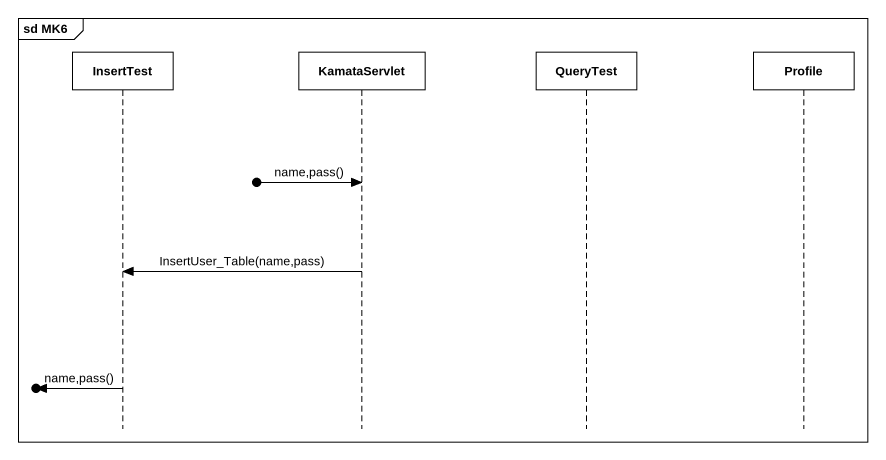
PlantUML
@startuml
mainframe sd MK6
hide footbox
participant InsertTest
participant KamataServlet
participant QueryTest
participant Profile

[o-> KamataServlet : name,pass()
KamataServlet -> InsertTest : InsertUser_Table(name,pass)
[o<- InsertTest : name,pass()
@enduml
